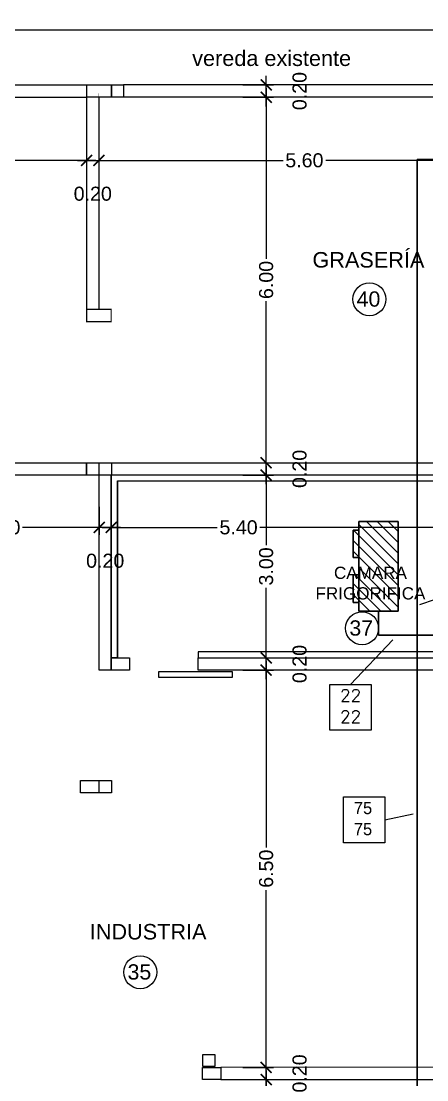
# Model space of a CAD drawing. Extents: x -106 to 115, y -156 to 65.
# Drawn here: x -3.17 to 3.47, y -26.3 to -8.97 of the extents above; entities that cross this region are included whole.
import ezdxf
from ezdxf.enums import TextEntityAlignment as Align

# ---------------------------------------------------------------- set-up
doc = ezdxf.new("R2010")
doc.units = 0
doc.header["$LTSCALE"] = 100
doc.header["$MEASUREMENT"] = 0
doc.layers.get('0').update_dxf_attribs({"color": 9, "linetype": 'CONTINUOUS'})
doc.layers.get('DEFPOINTS').update_dxf_attribs({"color": 9, "linetype": 'CONTINUOUS'})
for name, color, linetype in [('COTAS', 9, 'CONTINUOUS'), ('IFA-MEDIA 02', 32, 'CONTINUOUS'), ('MUROS', 9, 'CONTINUOUS'), ('texto', 9, 'CONTINUOUS'), ('UNTITLED-1', 9, 'CONTINUOUS')]:
    doc.layers.add(name, color=color, linetype=linetype)
doc.layers.add('IFA-MEDIA 01', color=20, linetype='CONTINUOUS', lineweight=30)
doc.styles.get("Standard").update_dxf_attribs({"font": 'arial.ttf'})
doc.dimstyles.get("Standard").update_dxf_attribs({"dimtxt": 0.23, "dimasz": 0.18, "dimexe": 0.12, "dimexo": 0.2, "dimgap": 0.05, "dimtad": 0, "dimzin": 0, "dimdsep": 46, "dimtxsty": 'Standard', "dimblk": 'ARCHTICK', "dimcen": 0.09, "dimdle": 0.15, "dimadec": 0, "dimazin": 0, "dimtfac": 1, "dimtofl": 0, "dimtmove": 2, "dimatfit": 3, "dimfxl": 1, "dimtolj": 1, "dimtzin": 0, "dimarcsym": 0})

# ---------------------------------------------------------------- blocks, each defined once
blk = doc.blocks.new('_ARCHTICK')
at = {"color": 0, "linetype": 'ByBlock', "const_width": 0.15}
blk.add_lwpolyline([(-0.5, -0.5), (0.5, 0.5)], dxfattribs=at)
blk = doc.blocks.new('*D147')
at = {"layer": 'COTAS', "color": 0, "linetype": 'Continuous', "lineweight": -2, "transparency": 16777216}
for p, q in [((0.843, -26.149), (0.843, -32.585)), ((0.46, -26.299), (0.963, -26.299)), ((0.843, -39.874), (0.843, -33.438)), ((0.46, -39.724), (0.963, -39.724))]:
    blk.add_line(p, q, dxfattribs=at)
at = {"layer": 'DEFPOINTS', "color": 0, "linetype": 'Continuous', "transparency": 16777216}
for p in [(0.26, -26.299), (0.843, -26.299), (0.26, -39.724)]:
    blk.add_point(p, dxfattribs=at)
at = {"layer": 'COTAS', "color": 0, "linetype": 'Continuous', "lineweight": -2, "transparency": 16777216, "xscale": 0.18, "yscale": 0.18, "zscale": 0.18}
for p, rotation in [((0.843, -26.299), 90), ((0.843, -39.724), 270)]:
    blk.add_blockref('_ARCHTICK', p, dxfattribs=dict(at, rotation=rotation))
at = {"layer": 'COTAS', "color": 0, "linetype": 'Continuous', "transparency": 16777216, "insert": (0.843, -33.011), "char_height": 0.23, "attachment_point": 5, "rotation": 90}
blk.add_mtext('\\A1;13.40', dxfattribs=at)
blk = doc.blocks.new('*D148')
at = {"layer": 'COTAS', "color": 0, "linetype": 'Continuous', "lineweight": -2, "transparency": 16777216}
for p, q in [((0.843, -26.449), (0.843, -25.949)), ((0.46, -26.099), (0.963, -26.099)), ((0.46, -26.299), (0.963, -26.299))]:
    blk.add_line(p, q, dxfattribs=at)
at = {"layer": 'DEFPOINTS', "color": 0, "linetype": 'Continuous', "transparency": 16777216}
for p in [(0.26, -26.099), (0.843, -26.099), (0.26, -26.299)]:
    blk.add_point(p, dxfattribs=at)
at = {"layer": 'COTAS', "color": 0, "linetype": 'Continuous', "lineweight": -2, "transparency": 16777216, "xscale": 0.18, "yscale": 0.18, "zscale": 0.18}
for p, rotation in [((0.843, -26.099), 90), ((0.843, -26.299), 270)]:
    blk.add_blockref('_ARCHTICK', p, dxfattribs=dict(at, rotation=rotation))
at = {"layer": 'COTAS', "color": 0, "linetype": 'Continuous', "transparency": 16777216, "insert": (1.391, -26.199), "char_height": 0.23, "attachment_point": 5, "rotation": 90}
blk.add_mtext('\\A1;0.20', dxfattribs=at)
blk = doc.blocks.new('*D149')
at = {"layer": 'COTAS', "color": 0, "linetype": 'Continuous', "lineweight": -2, "transparency": 16777216}
for p, q in [((0.843, -19.444), (0.843, -22.497)), ((0.46, -19.594), (0.963, -19.594)), ((0.843, -26.249), (0.843, -23.195)), ((0.46, -26.099), (0.963, -26.099))]:
    blk.add_line(p, q, dxfattribs=at)
at = {"layer": 'DEFPOINTS', "color": 0, "linetype": 'Continuous', "transparency": 16777216}
for p in [(0.26, -19.594), (0.843, -19.594), (0.26, -26.099)]:
    blk.add_point(p, dxfattribs=at)
at = {"layer": 'COTAS', "color": 0, "linetype": 'Continuous', "lineweight": -2, "transparency": 16777216, "xscale": 0.18, "yscale": 0.18, "zscale": 0.18}
for p, rotation in [((0.843, -19.594), 90), ((0.843, -26.099), 270)]:
    blk.add_blockref('_ARCHTICK', p, dxfattribs=dict(at, rotation=rotation))
at = {"layer": 'COTAS', "color": 0, "linetype": 'Continuous', "transparency": 16777216, "insert": (0.843, -22.846), "char_height": 0.23, "attachment_point": 5, "rotation": 90}
blk.add_mtext('\\A1;6.50', dxfattribs=at)
blk = doc.blocks.new('*D150')
at = {"layer": 'COTAS', "color": 0, "linetype": 'Continuous', "lineweight": -2, "transparency": 16777216}
for p, q in [((0.46, -19.394), (0.963, -19.394)), ((0.843, -19.744), (0.843, -19.244)), ((0.46, -19.594), (0.963, -19.594))]:
    blk.add_line(p, q, dxfattribs=at)
at = {"layer": 'DEFPOINTS', "color": 0, "linetype": 'Continuous', "transparency": 16777216}
for p in [(0.26, -19.394), (0.843, -19.394), (0.26, -19.594)]:
    blk.add_point(p, dxfattribs=at)
at = {"layer": 'COTAS', "color": 0, "linetype": 'Continuous', "lineweight": -2, "transparency": 16777216, "xscale": 0.18, "yscale": 0.18, "zscale": 0.18}
for p, rotation in [((0.843, -19.394), 90), ((0.843, -19.594), 270)]:
    blk.add_blockref('_ARCHTICK', p, dxfattribs=dict(at, rotation=rotation))
at = {"layer": 'COTAS', "color": 0, "linetype": 'Continuous', "transparency": 16777216, "insert": (1.391, -19.494), "char_height": 0.23, "attachment_point": 5, "rotation": 90}
blk.add_mtext('\\A1;0.20', dxfattribs=at)
blk = doc.blocks.new('*D151')
at = {"layer": 'COTAS', "color": 0, "linetype": 'Continuous', "lineweight": -2, "transparency": 16777216}
for p, q in [((0.843, -16.249), (0.843, -17.548)), ((0.46, -16.399), (0.963, -16.399)), ((0.843, -19.544), (0.843, -18.244)), ((0.46, -19.394), (0.963, -19.394))]:
    blk.add_line(p, q, dxfattribs=at)
at = {"layer": 'DEFPOINTS', "color": 0, "linetype": 'Continuous', "transparency": 16777216}
for p in [(0.26, -16.399), (0.843, -16.399), (0.26, -19.394)]:
    blk.add_point(p, dxfattribs=at)
at = {"layer": 'COTAS', "color": 0, "linetype": 'Continuous', "lineweight": -2, "transparency": 16777216, "xscale": 0.18, "yscale": 0.18, "zscale": 0.18}
for p, rotation in [((0.843, -16.399), 90), ((0.843, -19.394), 270)]:
    blk.add_blockref('_ARCHTICK', p, dxfattribs=dict(at, rotation=rotation))
at = {"layer": 'COTAS', "color": 0, "linetype": 'Continuous', "transparency": 16777216, "insert": (0.843, -17.896), "char_height": 0.23, "attachment_point": 5, "rotation": 90}
blk.add_mtext('\\A1;3.00', dxfattribs=at)
blk = doc.blocks.new('*D152')
at = {"layer": 'COTAS', "color": 0, "linetype": 'Continuous', "lineweight": -2, "transparency": 16777216}
for p, q in [((0.843, -16.549), (0.843, -16.049)), ((0.46, -16.199), (0.963, -16.199)), ((0.46, -16.399), (0.963, -16.399))]:
    blk.add_line(p, q, dxfattribs=at)
at = {"layer": 'DEFPOINTS', "color": 0, "linetype": 'Continuous', "transparency": 16777216}
for p in [(0.26, -16.199), (0.843, -16.199), (0.26, -16.399)]:
    blk.add_point(p, dxfattribs=at)
at = {"layer": 'COTAS', "color": 0, "linetype": 'Continuous', "lineweight": -2, "transparency": 16777216, "xscale": 0.18, "yscale": 0.18, "zscale": 0.18}
for p, rotation in [((0.843, -16.199), 90), ((0.843, -16.399), 270)]:
    blk.add_blockref('_ARCHTICK', p, dxfattribs=dict(at, rotation=rotation))
at = {"layer": 'COTAS', "color": 0, "linetype": 'Continuous', "transparency": 16777216, "insert": (1.391, -16.299), "char_height": 0.23, "attachment_point": 5, "rotation": 90}
blk.add_mtext('\\A1;0.20', dxfattribs=at)
blk = doc.blocks.new('*D153')
at = {"layer": 'COTAS', "color": 0, "linetype": 'Continuous', "lineweight": -2, "transparency": 16777216}
for p, q in [((0.46, -10.212), (0.963, -10.212)), ((0.843, -10.062), (0.843, -12.857)), ((0.843, -16.349), (0.843, -13.554)), ((0.46, -16.199), (0.963, -16.199))]:
    blk.add_line(p, q, dxfattribs=at)
at = {"layer": 'DEFPOINTS', "color": 0, "linetype": 'Continuous', "transparency": 16777216}
for p in [(0.26, -10.212), (0.843, -10.212), (0.26, -16.199)]:
    blk.add_point(p, dxfattribs=at)
at = {"layer": 'COTAS', "color": 0, "linetype": 'Continuous', "lineweight": -2, "transparency": 16777216, "xscale": 0.18, "yscale": 0.18, "zscale": 0.18}
for p, rotation in [((0.843, -10.212), 90), ((0.843, -16.199), 270)]:
    blk.add_blockref('_ARCHTICK', p, dxfattribs=dict(at, rotation=rotation))
at = {"layer": 'COTAS', "color": 0, "linetype": 'Continuous', "transparency": 16777216, "insert": (0.843, -13.205), "char_height": 0.23, "attachment_point": 5, "rotation": 90}
blk.add_mtext('\\A1;6.00', dxfattribs=at)
blk = doc.blocks.new('*D154')
at = {"layer": 'COTAS', "color": 0, "linetype": 'Continuous', "lineweight": -2, "transparency": 16777216}
for p, q in [((0.843, -10.362), (0.843, -9.862)), ((0.46, -10.012), (0.963, -10.012)), ((0.46, -10.212), (0.963, -10.212))]:
    blk.add_line(p, q, dxfattribs=at)
at = {"layer": 'DEFPOINTS', "color": 0, "linetype": 'Continuous', "transparency": 16777216}
for p in [(0.26, -10.012), (0.843, -10.012), (0.26, -10.212)]:
    blk.add_point(p, dxfattribs=at)
at = {"layer": 'COTAS', "color": 0, "linetype": 'Continuous', "lineweight": -2, "transparency": 16777216, "xscale": 0.18, "yscale": 0.18, "zscale": 0.18}
for p, rotation in [((0.843, -10.012), 90), ((0.843, -10.212), 270)]:
    blk.add_blockref('_ARCHTICK', p, dxfattribs=dict(at, rotation=rotation))
at = {"layer": 'COTAS', "color": 0, "linetype": 'Continuous', "transparency": 16777216, "insert": (1.391, -10.112), "char_height": 0.23, "attachment_point": 5, "rotation": 90}
blk.add_mtext('\\A1;0.20', dxfattribs=at)
blk = doc.blocks.new('*D156')
at = {"layer": 'COTAS', "color": 0, "linetype": 'Continuous', "lineweight": -2, "transparency": 16777216}
for p, q in [((-1.693, -16.918), (-1.693, -17.377)), ((3.703, -16.918), (3.703, -17.377)), ((-1.843, -17.257), (0.042, -17.257)), ((3.853, -17.257), (0.739, -17.257))]:
    blk.add_line(p, q, dxfattribs=at)
at = {"layer": 'DEFPOINTS', "color": 0, "linetype": 'Continuous', "transparency": 16777216}
for p in [(-1.693, -16.718), (3.703, -16.718), (-1.693, -17.257)]:
    blk.add_point(p, dxfattribs=at)
at = {"layer": 'COTAS', "color": 0, "linetype": 'Continuous', "lineweight": -2, "transparency": 16777216, "xscale": 0.18, "yscale": 0.18, "zscale": 0.18, "rotation": 180}
blk.add_blockref('_ARCHTICK', (-1.693, -17.257), dxfattribs=at)
at = {"layer": 'COTAS', "color": 0, "linetype": 'Continuous', "lineweight": -2, "transparency": 16777216, "xscale": 0.18, "yscale": 0.18, "zscale": 0.18}
blk.add_blockref('_ARCHTICK', (3.703, -17.257), dxfattribs=at)
at = {"layer": 'COTAS', "color": 0, "linetype": 'Continuous', "transparency": 16777216, "insert": (0.391, -17.257), "char_height": 0.23, "attachment_point": 5}
blk.add_mtext('\\A1;5.40', dxfattribs=at)
blk = doc.blocks.new('*D157')
at = {"layer": 'COTAS', "color": 0, "linetype": 'Continuous', "lineweight": -2, "transparency": 16777216}
for p, q in [((-1.893, -16.918), (-1.893, -17.377)), ((-1.693, -16.918), (-1.693, -17.377)), ((-1.543, -17.257), (-2.043, -17.257))]:
    blk.add_line(p, q, dxfattribs=at)
at = {"layer": 'DEFPOINTS', "color": 0, "linetype": 'Continuous', "transparency": 16777216}
for p in [(-1.893, -16.718), (-1.693, -16.718), (-1.893, -17.257)]:
    blk.add_point(p, dxfattribs=at)
at = {"layer": 'COTAS', "color": 0, "linetype": 'Continuous', "lineweight": -2, "transparency": 16777216, "xscale": 0.18, "yscale": 0.18, "zscale": 0.18, "rotation": 180}
blk.add_blockref('_ARCHTICK', (-1.893, -17.257), dxfattribs=at)
at = {"layer": 'COTAS', "color": 0, "linetype": 'Continuous', "lineweight": -2, "transparency": 16777216, "xscale": 0.18, "yscale": 0.18, "zscale": 0.18}
blk.add_blockref('_ARCHTICK', (-1.693, -17.257), dxfattribs=at)
at = {"layer": 'COTAS', "color": 0, "linetype": 'Continuous', "transparency": 16777216, "insert": (-1.793, -17.804), "char_height": 0.23, "attachment_point": 5}
blk.add_mtext('\\A1;0.20', dxfattribs=at)
blk = doc.blocks.new('*D158')
at = {"layer": 'COTAS', "color": 0, "linetype": 'Continuous', "lineweight": -2, "transparency": 16777216}
for p, q in [((-5.097, -16.918), (-5.097, -17.377)), ((-1.893, -16.918), (-1.893, -17.377)), ((-5.247, -17.257), (-3.843, -17.257)), ((-1.743, -17.257), (-3.147, -17.257))]:
    blk.add_line(p, q, dxfattribs=at)
at = {"layer": 'DEFPOINTS', "color": 0, "linetype": 'Continuous', "transparency": 16777216}
for p in [(-5.097, -16.718), (-1.893, -16.718), (-5.097, -17.257)]:
    blk.add_point(p, dxfattribs=at)
at = {"layer": 'COTAS', "color": 0, "linetype": 'Continuous', "lineweight": -2, "transparency": 16777216, "xscale": 0.18, "yscale": 0.18, "zscale": 0.18, "rotation": 180}
blk.add_blockref('_ARCHTICK', (-5.097, -17.257), dxfattribs=at)
at = {"layer": 'COTAS', "color": 0, "linetype": 'Continuous', "lineweight": -2, "transparency": 16777216, "xscale": 0.18, "yscale": 0.18, "zscale": 0.18}
blk.add_blockref('_ARCHTICK', (-1.893, -17.257), dxfattribs=at)
at = {"layer": 'COTAS', "color": 0, "linetype": 'Continuous', "transparency": 16777216, "insert": (-3.495, -17.257), "char_height": 0.23, "attachment_point": 5}
blk.add_mtext('\\A1;3.20', dxfattribs=at)
blk = doc.blocks.new('*D167')
at = {"layer": 'COTAS', "color": 0, "linetype": 'Continuous', "lineweight": -2, "transparency": 16777216}
for p, q in [((-9.284, -10.948), (-9.284, -11.367)), ((-2.097, -10.948), (-2.097, -11.367)), ((-9.434, -11.247), (-6.038, -11.247)), ((-1.947, -11.247), (-5.343, -11.247))]:
    blk.add_line(p, q, dxfattribs=at)
at = {"layer": 'DEFPOINTS', "color": 0, "linetype": 'Continuous', "transparency": 16777216}
for p in [(-9.284, -10.748), (-2.097, -10.748), (-2.097, -11.247)]:
    blk.add_point(p, dxfattribs=at)
at = {"layer": 'COTAS', "color": 0, "linetype": 'Continuous', "lineweight": -2, "transparency": 16777216, "xscale": 0.18, "yscale": 0.18, "zscale": 0.18, "rotation": 180}
blk.add_blockref('_ARCHTICK', (-9.284, -11.247), dxfattribs=at)
at = {"layer": 'COTAS', "color": 0, "linetype": 'Continuous', "lineweight": -2, "transparency": 16777216, "xscale": 0.18, "yscale": 0.18, "zscale": 0.18}
blk.add_blockref('_ARCHTICK', (-2.097, -11.247), dxfattribs=at)
at = {"layer": 'COTAS', "color": 0, "linetype": 'Continuous', "transparency": 16777216, "insert": (-5.691, -11.247), "char_height": 0.23, "attachment_point": 5}
blk.add_mtext('\\A1;7.20', dxfattribs=at)
blk = doc.blocks.new('*D168')
at = {"layer": 'COTAS', "color": 0, "linetype": 'Continuous', "lineweight": -2, "transparency": 16777216}
for p, q in [((-2.097, -10.948), (-2.097, -11.367)), ((-1.897, -10.948), (-1.897, -11.367)), ((-2.247, -11.247), (-1.747, -11.247))]:
    blk.add_line(p, q, dxfattribs=at)
at = {"layer": 'DEFPOINTS', "color": 0, "linetype": 'Continuous', "transparency": 16777216}
for p in [(-2.097, -10.748), (-1.897, -10.748), (-1.897, -11.247)]:
    blk.add_point(p, dxfattribs=at)
at = {"layer": 'COTAS', "color": 0, "linetype": 'Continuous', "lineweight": -2, "transparency": 16777216, "xscale": 0.18, "yscale": 0.18, "zscale": 0.18, "rotation": 180}
blk.add_blockref('_ARCHTICK', (-2.097, -11.247), dxfattribs=at)
at = {"layer": 'COTAS', "color": 0, "linetype": 'Continuous', "lineweight": -2, "transparency": 16777216, "xscale": 0.18, "yscale": 0.18, "zscale": 0.18}
blk.add_blockref('_ARCHTICK', (-1.897, -11.247), dxfattribs=at)
at = {"layer": 'COTAS', "color": 0, "linetype": 'Continuous', "transparency": 16777216, "insert": (-1.997, -11.794), "char_height": 0.23, "attachment_point": 5}
blk.add_mtext('\\A1;0.20', dxfattribs=at)
blk = doc.blocks.new('*D169')
at = {"layer": 'COTAS', "color": 0, "linetype": 'Continuous', "lineweight": -2, "transparency": 16777216}
for p, q in [((-1.897, -10.948), (-1.897, -11.367)), ((3.703, -10.948), (3.703, -11.367)), ((-2.047, -11.247), (1.121, -11.247)), ((3.853, -11.247), (1.818, -11.247))]:
    blk.add_line(p, q, dxfattribs=at)
at = {"layer": 'DEFPOINTS', "color": 0, "linetype": 'Continuous', "transparency": 16777216}
for p in [(-1.897, -10.748), (3.703, -10.748), (3.703, -11.247)]:
    blk.add_point(p, dxfattribs=at)
at = {"layer": 'COTAS', "color": 0, "linetype": 'Continuous', "lineweight": -2, "transparency": 16777216, "xscale": 0.18, "yscale": 0.18, "zscale": 0.18, "rotation": 180}
blk.add_blockref('_ARCHTICK', (-1.897, -11.247), dxfattribs=at)
at = {"layer": 'COTAS', "color": 0, "linetype": 'Continuous', "lineweight": -2, "transparency": 16777216, "xscale": 0.18, "yscale": 0.18, "zscale": 0.18}
blk.add_blockref('_ARCHTICK', (3.703, -11.247), dxfattribs=at)
at = {"layer": 'COTAS', "color": 0, "linetype": 'Continuous', "transparency": 16777216, "insert": (1.469, -11.247), "char_height": 0.23, "attachment_point": 5}
blk.add_mtext('\\A1;5.60', dxfattribs=at)
blk = doc.blocks.new('4523')
at = {"layer": 'IFA-MEDIA 01', "linetype": 'Continuous'}
h = blk.add_hatch(dxfattribs=at)
h.set_pattern_fill('ANSI31', color=256)
h.paths.add_polyline_path([(13.653, -37.088), (12.183, -37.088), (12.183, -37.733), (13.653, -37.733)])
h.paths.add_polyline_path([(12.775, -37.733), (12.325, -37.733), (12.325, -37.828), (12.775, -37.828)])
h.paths.add_polyline_path([(13.51, -37.733), (13.06, -37.733), (13.06, -37.828), (13.51, -37.828)])
for p, q in [((12.183, -37.088), (13.653, -37.088)), ((12.183, -37.088), (12.183, -37.733)), ((13.653, -37.088), (13.653, -37.733)), ((12.183, -37.733), (13.653, -37.733)), ((12.325, -37.828), (12.325, -37.733)), ((12.775, -37.828), (12.775, -37.733)), ((13.06, -37.828), (13.06, -37.733)), ((13.51, -37.828), (13.51, -37.733)), ((12.325, -37.828), (12.775, -37.828)), ((13.06, -37.828), (13.51, -37.828))]:
    blk.add_line(p, q, dxfattribs=at)

msp = doc.modelspace()

# ---------------------------------------------------------------- linework, layer by layer
at = {"linetype": 'Continuous'}
for p, q in [((-9.284, -10.012), (-2.093, -10.012)), ((3.703, -10.012), (-1.493, -10.012)), ((-9.284, -10.212), (-2.093, -10.212)), ((3.703, -10.212), (-1.493, -10.212))]:
    msp.add_line(p, q, dxfattribs=at)
for points in [[(-2.093, -10.012), (-1.692, -10.012), (-1.692, -10.212), (-2.093, -10.212)], [(-1.692, -10.012), (-1.493, -10.012), (-1.493, -10.212), (-1.692, -10.212)]]:
    msp.add_lwpolyline(points, close=True, dxfattribs=at)
at = {"layer": 'COTAS', "linetype": 'Continuous', "flags": 128}
msp.add_lwpolyline([(-1.593, -19.394), (-1.593, -16.494), (3.607, -16.494), (3.607, -19.294), (-0.273, -19.294), (-0.273, -19.394)], dxfattribs=at)
at = {"layer": 'IFA-MEDIA 01', "linetype": 'Continuous'}
for p, q in [((3.316, -64.465), (3.316, -11.235)), ((9.018, -11.235), (3.316, -11.235)), ((2.684, -18.629), (2.684, -19.024)), ((2.684, -19.024), (3.316, -19.024)), ((3.316, -19.024), (6.146, -19.024))]:
    msp.add_line(p, q, dxfattribs=at)
at = {"layer": 'IFA-MEDIA 02', "linetype": 'Continuous'}
for p, q in [((4.287, -18.203), (3.354, -18.523)), ((2.226, -19.827), (2.919, -19.098)), ((2.784, -22.045), (3.25, -21.945))]:
    msp.add_line(p, q, dxfattribs=at)
at = {"layer": 'IFA-MEDIA 02'}
for points in [[(1.888, -19.827), (2.563, -19.827), (2.563, -20.579), (1.888, -20.579)], [(2.11, -21.669), (2.784, -21.669), (2.784, -22.421), (2.11, -22.421)]]:
    msp.add_lwpolyline(points, close=True, dxfattribs=at)
at = {"layer": 'MUROS', "linetype": 'Continuous'}
for p, q in [((-2.097, -10.212), (-2.097, -13.686)), ((-1.897, -10.212), (-1.897, -13.686)), ((3.706, -26.098), (0.099, -26.099)), ((0.099, -26.299), (3.706, -26.298))]:
    msp.add_line(p, q, dxfattribs=at)
at = {"layer": 'texto', "linetype": 'Continuous'}
for centre, radius in [((4.578, -45.728), 110.721), ((2.533, -13.522), 0.27), ((2.414, -18.909), 0.27), ((-1.219, -24.541), 0.27)]:
    msp.add_circle(centre, radius, dxfattribs=at)
at = {"layer": 'UNTITLED-1', "linetype": 'Continuous'}
for p, q in [((13.603, -9.114), (-16.28, -9.114)), ((0.803, -26.3), (0.903, -26.3))]:
    msp.add_line(p, q, dxfattribs=at)
at = {"layer": 'UNTITLED-1', "linetype": 'Continuous', "const_width": 0.00762}
msp.add_lwpolyline([(-1.897, -10.15), (-1.897, -11.367)], dxfattribs=at)
at = {"layer": 'UNTITLED-1', "linetype": 'Continuous', "const_width": 0.0203}
msp.add_lwpolyline([(-2.097, -13.686), (-2.097, -13.886), (-1.696, -13.886), (-1.696, -13.686)], close=True, dxfattribs=at)
at = {"layer": 'UNTITLED-1', "linetype": 'Continuous'}
for points in [[(-7.297, -16.2), (-2.097, -16.2), (-2.097, -16.4), (-5.097, -16.4)], [(-1.693, -16.494), (-1.693, -16.394)], [(-1.593, -16.494), (-1.593, -19.394), (-1.693, -19.394), (-1.693, -16.494)]]:
    msp.add_lwpolyline(points, dxfattribs=at)
for points in [[(-2.097, -16.2), (-1.897, -16.2), (-1.897, -16.4), (-2.097, -16.4)], [(-1.893, -16.199), (3.702, -16.199), (3.702, -16.399), (-1.893, -16.399)], [(-1.891, -16.199), (-1.691, -16.199), (-1.691, -16.399), (-1.891, -16.399)], [(-1.893, -16.394), (-1.693, -16.394), (-1.693, -19.594), (-1.893, -19.594)], [(-1.693, -19.394), (-1.393, -19.394), (-1.393, -19.594), (-1.693, -19.594)], [(-0.273, -19.394), (3.707, -19.394), (3.707, -19.594), (-0.273, -19.594)], [(-0.913, -19.614), (0.287, -19.614), (0.287, -19.714), (-0.913, -19.714)], [(-2.2, -21.404), (-1.9, -21.404), (-1.9, -21.604), (-2.2, -21.604)], [(-1.891, -21.403), (-1.691, -21.403), (-1.691, -21.603), (-1.891, -21.603)], [(-0.196, -25.886), (0.004, -25.886), (0.004, -26.086), (-0.196, -26.086)], [(-0.201, -26.099), (0.099, -26.099), (0.099, -26.299), (-0.201, -26.299)]]:
    msp.add_lwpolyline(points, close=True, dxfattribs=at)

# ---------------------------------------------------------------- block references
at = {"layer": 'IFA-MEDIA 01', "linetype": 'Continuous', "rotation": 270}
msp.add_blockref('4523', (40.095, -4.976), dxfattribs=at)

# ---------------------------------------------------------------- texts
at = {"layer": 'IFA-MEDIA 02', "char_height": 0.20101, "width": 1.0497, "attachment_point": 1}
for s, insert in [('{\\Ftxt.shx|c0;22}', (2.054, -19.909)), ('{\\Ftxt.shx|c0;22}', (2.054, -20.255)), ('{\\Ftxt|c0;75}', (2.28, -21.751)), ('{\\Ftxt|c0;75}', (2.28, -22.097))]:
    msp.add_mtext(s, dxfattribs=dict(at, insert=insert))
at = {"layer": 'texto', "linetype": 'Continuous'}
for s, p in [('40', (2.519, -13.642)), ('37', (2.4, -19.029)), ('35', (-1.233, -24.661))]:
    msp.add_text(s, height=0.25, dxfattribs=at).set_placement(p, align=Align.CENTER)
at = {"layer": 'UNTITLED-1'}
for s, p in [('vereda existente', (-0.369, -9.701)), ('GRASERÍA', (1.601, -13.002)), ('INDUSTRIA', (-2.046, -24.005))]:
    msp.add_text(s, height=0.254, dxfattribs=at).set_placement(p)
for s, p in [('CAMARA', (2.551, -18.1)), ('FRIGORIFICA', (2.551, -18.437))]:
    msp.add_text(s, height=0.2, dxfattribs=at).set_placement(p, align=Align.CENTER)

# ---------------------------------------------------------------- dimensions: what is measured, and where the dimension line sits
at = {"layer": 'COTAS', "linetype": 'Continuous'}
for base, p1, p2, picture, middle in [((0.843, -10.012), (0.26, -10.212), (0.26, -10.012), '*D154', (1.391, -10.112)), ((0.843, -16.199), (0.26, -16.399), (0.26, -16.199), '*D152', (1.391, -16.299)), ((0.843240112, -16.398547276), (0.260061121, -19.393547276), (0.260061121, -16.398547276), '*D151', (0.843240112, -17.896047276)), ((0.843, -19.394), (0.26, -19.594), (0.26, -19.394), '*D150', (1.391, -19.494)), ((0.843, -26.099), (0.26, -26.299), (0.26, -26.099), '*D148', (1.391, -26.199))]:
    dim = msp.add_linear_dim(base=base, p1=p1, p2=p2, angle=90, dimstyle='Standard', dxfattribs=at)
    dim.commit()
    dim.dimension.update_dxf_attribs({"geometry": picture, "text_midpoint": middle})
for base, p1, p2, text, picture, middle in [((0.843, -10.212), (0.26, -16.199), (0.26, -10.212), '6.00', '*D153', (0.843, -13.205)), ((0.843, -19.594), (0.26, -26.099), (0.26, -19.594), '6.50', '*D149', (0.843, -22.846)), ((0.843, -26.299), (0.26, -39.724), (0.26, -26.299), '13.40', '*D147', (0.843, -33.011))]:
    dim = msp.add_linear_dim(base=base, p1=p1, p2=p2, angle=90, text=text, dimstyle='Standard', dxfattribs=at)
    dim.commit()
    dim.dimension.update_dxf_attribs({"geometry": picture, "text_midpoint": middle})
dim = msp.add_linear_dim(base=(-2.097, -11.247), p1=(-9.284, -10.748), p2=(-2.097, -10.748), text='7.20', dimstyle='Standard', dxfattribs=at)
dim.commit()
dim.dimension.update_dxf_attribs({"geometry": '*D167', "text_midpoint": (-5.691, -11.247)})
for base, p1, p2, picture, middle in [((-1.897, -11.247), (-2.097, -10.748), (-1.897, -10.748), '*D168', (-1.997, -11.794)), ((-5.097, -17.257), (-1.893, -16.718), (-5.097, -16.718), '*D158', (-3.495, -17.257)), ((-1.893, -17.257), (-1.693, -16.718), (-1.893, -16.718), '*D157', (-1.793, -17.804))]:
    dim = msp.add_linear_dim(base=base, p1=p1, p2=p2, dimstyle='Standard', dxfattribs=at)
    dim.commit()
    dim.dimension.update_dxf_attribs({"geometry": picture, "text_midpoint": middle})
for base, p1, p2, picture, middle in [((3.703, -11.247), (-1.897, -10.748), (3.703, -10.748), '*D169', (1.469, -11.247)), ((-1.693, -17.257), (3.703, -16.718), (-1.693, -16.718), '*D156', (0.391, -17.257))]:
    dim = msp.add_linear_dim(base=base, p1=p1, p2=p2, dimstyle='Standard', dxfattribs=at)
    dim.commit()
    dim.dimension.update_dxf_attribs({"geometry": picture, "text_midpoint": middle, "dimtype": 160})

doc.saveas('drawing.dxf')
